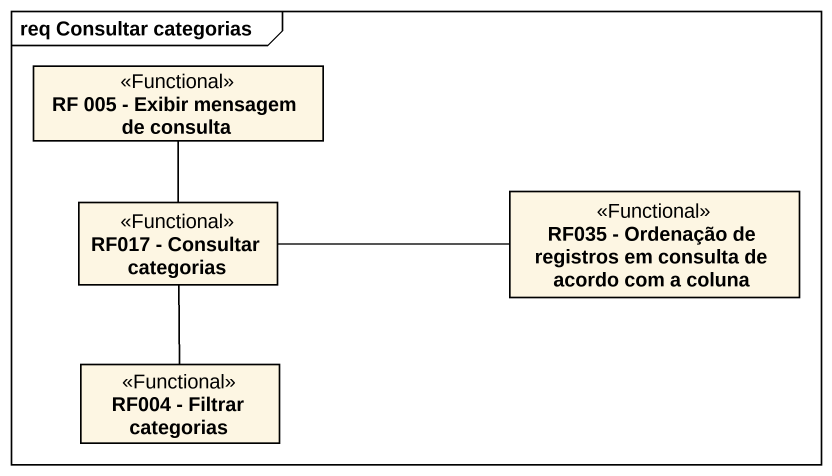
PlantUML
@startuml
mainframe req Consultar categorias
hide circle
hide empty members
class "RF 005 - Exibir mensagem de consulta" as RF_005_Exibir_mensagem_de <<Functional>>
class "RF017 - Consultar categorias" as RF017_Consultar_categorias <<Functional>>
class "RF035 - Ordenação de registros em consulta de acordo com a coluna" as RF035_Ordenação_de <<Functional>>
class "RF004 - Filtrar categorias" as RF004_Filtrar_categorias <<Functional>>
RF_005_Exibir_mensagem_de -- RF017_Consultar_categorias
RF017_Consultar_categorias -right- RF035_Ordenação_de
RF017_Consultar_categorias -- RF004_Filtrar_categorias
@enduml
